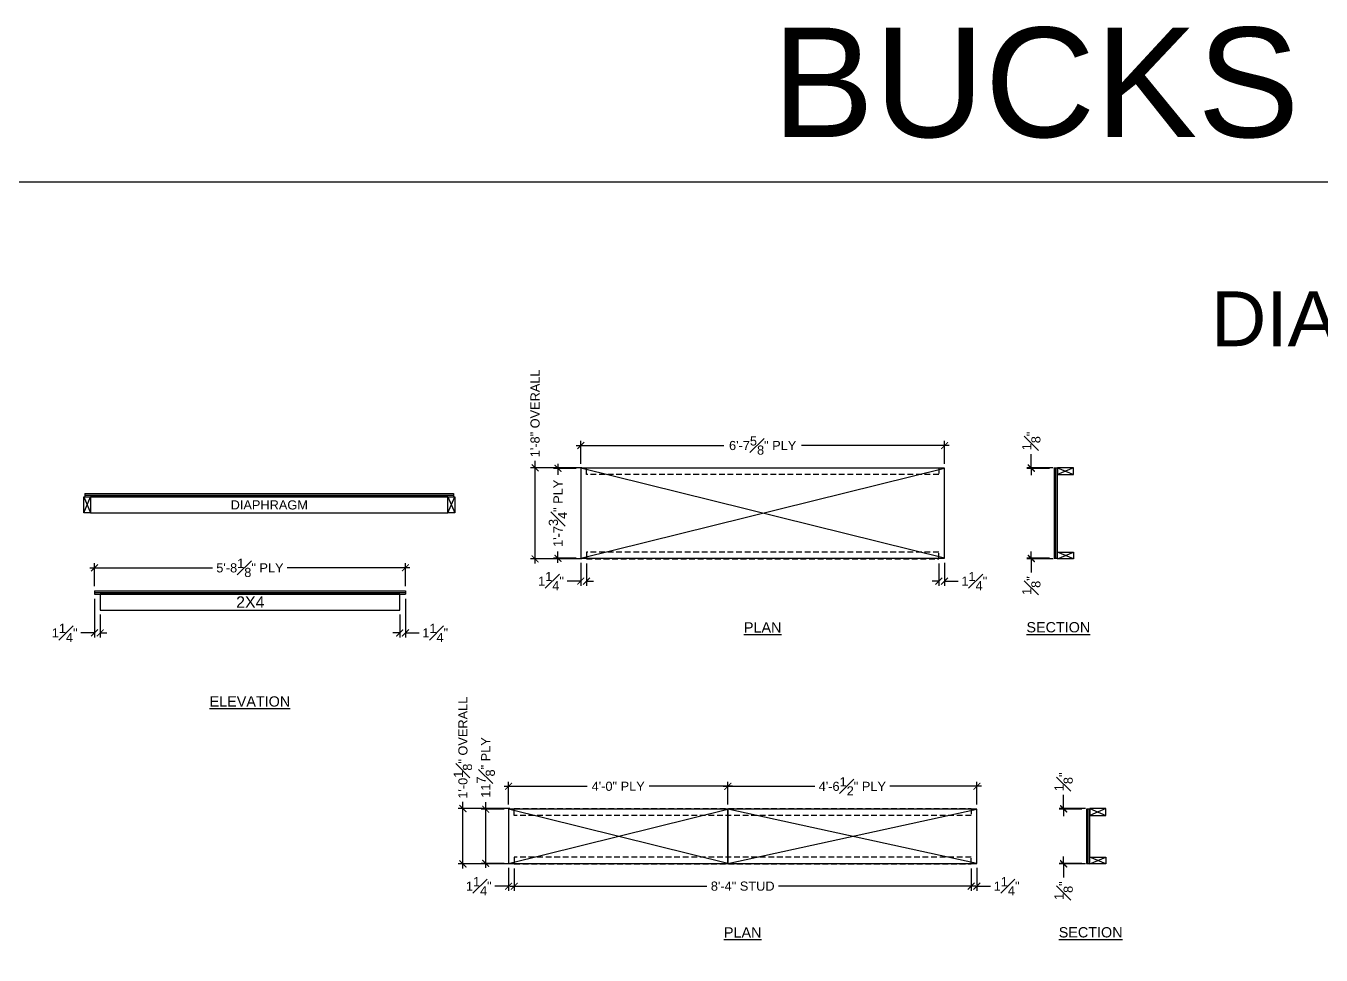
# Model space of a CAD drawing. Header units: inches. Extents: x 2832 to 8547, y -592 to 860.
# Drawn here: x 4662 to 4945.6, y 656.5 to 860 of the extents above; entities that cross this region are included whole.
import ezdxf
from ezdxf.enums import TextEntityAlignment as Align

# ---------------------------------------------------------------- set-up
doc = ezdxf.new("R2010")
doc.units = ezdxf.units.IN
doc.header["$LTSCALE"] = 5
doc.header["$MEASUREMENT"] = 0
doc.header["$PDMODE"] = 3
doc.header["$PDSIZE"] = 5
doc.linetypes.add('HIDDEN', pattern=[0.375, 0.25, -0.125])
for name, color, linetype in [('BlueHidden', 5, 'HIDDEN'), ('FMTEXTA', 4, 'Continuous'), ('FMTEXTG', 4, 'Continuous'), ('FORM', 5, 'Continuous'), ('FORMA', 5, 'Continuous'), ('PLYA', 4, 'Continuous')]:
    doc.layers.add(name, color=color, linetype=linetype)
doc.styles.add('S', font='arial.ttf', dxfattribs={"height": 2})
doc.styles.add('VBA_txt', font='arial.ttf', dxfattribs={"height": 2})
doc.styles.add('VBA_txt_narrow', font='ARIALN.TTF', dxfattribs={"height": 2})
doc.dimstyles.new('VBA_Dimstyle', dxfattribs={"dimtxt": 2, "dimasz": 1.5, "dimexe": 1, "dimexo": 1, "dimgap": 1, "dimtad": 0, "dimdec": 4, "dimrnd": 0.125, "dimzin": 3, "dimdsep": 46, "dimlunit": 4, "dimtxsty": 'VBA_txt', "dimblk": 'ARCHTICK', "dimcen": 0.09, "dimdle": 1, "dimclrd": 151, "dimclre": 150, "dimclrt": 150, "dimadec": 0, "dimazin": 0, "dimtfac": 1, "dimtdec": 4, "dimtofl": 0, "dimtmove": 0, "dimatfit": 3, "dimfxl": 1, "dimfrac": 1, "dimtolj": 1, "dimtzin": 0, "dimarcsym": 0})

# ---------------------------------------------------------------- blocks, each defined once
blk = doc.blocks.new('_ARCHTICK')
at = {"color": 0, "linetype": 'ByBlock', "ltscale": 0.25, "const_width": 0.15}
blk.add_lwpolyline([(-0.5, -0.5), (0.5, 0.5)], dxfattribs=at)
blk = doc.blocks.new('*D138')
at = {"layer": 'DEFPOINTS', "color": 0, "transparency": 16777216}
for p in [(0, 5), (0, 0), (68.08, 0)]:
    blk.add_point(p, dxfattribs=at)
at = {"layer": 'FMTEXTA', "color": 150, "linetype": 'ByBlock', "lineweight": -2, "transparency": 16777216}
for p, q in [((0, 1), (0, 6)), ((68.08, 1), (68.08, 6))]:
    blk.add_line(p, q, dxfattribs=at)
at = {"layer": 'FMTEXTA', "color": 151, "linetype": 'ByBlock', "lineweight": -2, "transparency": 16777216}
for p, q in [((-1, 5), (25.87, 5)), ((69.08, 5), (42.21, 5))]:
    blk.add_line(p, q, dxfattribs=at)
at = {"layer": 'FMTEXTA', "color": 151, "lineweight": -2, "transparency": 16777216, "xscale": 1.5, "yscale": 1.5, "zscale": 1.5, "rotation": 180}
blk.add_blockref('_ARCHTICK', (0, 5), dxfattribs=at)
at = {"layer": 'FMTEXTA', "color": 151, "lineweight": -2, "transparency": 16777216, "xscale": 1.5, "yscale": 1.5, "zscale": 1.5}
blk.add_blockref('_ARCHTICK', (68.08, 5), dxfattribs=at)
at = {"layer": 'FMTEXTA', "color": 150, "transparency": 16777216, "insert": (34.04, 5), "char_height": 2, "attachment_point": 5, "style": 'VBA_txt'}
blk.add_mtext('\\A1;5\'-8{\\H1x;\\S1#8;}" PLY', dxfattribs=at)
blk = doc.blocks.new('*D139')
at = {"layer": 'DEFPOINTS', "color": 0, "transparency": 16777216}
for p in [(0, -0.75), (1.25, -4.25), (0, -9.25)]:
    blk.add_point(p, dxfattribs=at)
at = {"layer": 'FMTEXTA', "color": 150, "linetype": 'ByBlock', "lineweight": -2, "transparency": 16777216}
for p, q in [((0, -1.75), (0, -10.25)), ((1.25, -5.25), (1.25, -10.25))]:
    blk.add_line(p, q, dxfattribs=at)
at = {"layer": 'FMTEXTA', "color": 151, "linetype": 'ByBlock', "lineweight": -2, "transparency": 16777216}
for p, q in [((0, -9.25), (-3, -9.25)), ((1.25, -9.25), (2.75, -9.25))]:
    blk.add_line(p, q, dxfattribs=at)
at = {"layer": 'FMTEXTA', "color": 151, "lineweight": -2, "transparency": 16777216, "xscale": 1.5, "yscale": 1.5, "zscale": 1.5}
blk.add_blockref('_ARCHTICK', (0, -9.25), dxfattribs=at)
at = {"layer": 'FMTEXTA', "color": 151, "lineweight": -2, "transparency": 16777216, "xscale": 1.5, "yscale": 1.5, "zscale": 1.5, "rotation": 180}
blk.add_blockref('_ARCHTICK', (1.25, -9.25), dxfattribs=at)
at = {"layer": 'FMTEXTA', "color": 150, "transparency": 16777216, "insert": (-6.52, -9.25), "char_height": 2, "attachment_point": 5, "style": 'VBA_txt'}
blk.add_mtext('\\A1;1{\\H1x;\\S1#4;}"', dxfattribs=at)
blk = doc.blocks.new('*D140')
at = {"layer": 'DEFPOINTS', "color": 0, "transparency": 16777216}
for p in [(68.08, -0.75), (66.83, -4.25), (68.08, -9.25)]:
    blk.add_point(p, dxfattribs=at)
at = {"layer": 'FMTEXTA', "color": 150, "linetype": 'ByBlock', "lineweight": -2, "transparency": 16777216}
for p, q in [((68.08, -1.75), (68.08, -10.25)), ((66.83, -5.25), (66.83, -10.25))]:
    blk.add_line(p, q, dxfattribs=at)
at = {"layer": 'FMTEXTA', "color": 151, "linetype": 'ByBlock', "lineweight": -2, "transparency": 16777216}
for p, q in [((66.83, -9.25), (65.33, -9.25)), ((68.08, -9.25), (71.08, -9.25))]:
    blk.add_line(p, q, dxfattribs=at)
at = {"layer": 'FMTEXTA', "color": 151, "lineweight": -2, "transparency": 16777216, "xscale": 1.5, "yscale": 1.5, "zscale": 1.5}
blk.add_blockref('_ARCHTICK', (66.83, -9.25), dxfattribs=at)
at = {"layer": 'FMTEXTA', "color": 151, "lineweight": -2, "transparency": 16777216, "xscale": 1.5, "yscale": 1.5, "zscale": 1.5, "rotation": 180}
blk.add_blockref('_ARCHTICK', (68.08, -9.25), dxfattribs=at)
at = {"layer": 'FMTEXTA', "color": 150, "transparency": 16777216, "insert": (74.6, -9.25), "char_height": 2, "attachment_point": 5, "style": 'VBA_txt'}
blk.add_mtext('\\A1;1{\\H1x;\\S1#4;}"', dxfattribs=at)
blk = doc.blocks.new('VBA_2X4')
at = {"color": 4, "ltscale": 0.25}
for p, q in [((0, 0), (3.5, 1.5)), ((3.5, 0), (0, 1.5))]:
    blk.add_line(p, q, dxfattribs=at)
at = {"color": 5}
blk.add_lwpolyline([(0, 1.5), (3.5, 1.5), (3.5, 0), (0, 0)], close=True, dxfattribs=at)
blk = doc.blocks.new('*U261')
at = {"layer": 'FORM'}
blk.add_lwpolyline([(1.5, 0), (79.72, 0), (79.72, 3.5), (1.5, 3.5)], close=True, dxfattribs=at)
at = {"layer": 'PLYA'}
for p, q in [((0.25, 4.25), (80.97, 4.25)), ((0.25, 4.25), (0.25, 3.5)), ((0.25, 3.87), (80.97, 3.87)), ((0.25, 3.5), (80.97, 3.5)), ((80.97, 4.25), (80.97, 3.5))]:
    blk.add_line(p, q, dxfattribs=at)
at = {"layer": 'FORM', "rotation": 270}
for p in [(0, 3.5), (79.72, 3.5)]:
    blk.add_blockref('VBA_2X4', p, dxfattribs=at)
at = {"layer": 'FMTEXTA', "linetype": 'ByBlock', "insert": (40.61, 2.75), "char_height": 2, "attachment_point": 2, "style": 'VBA_txt'}
blk.add_mtext_dynamic_manual_height_columns('DIAPHRAGM', width=29.4051, gutter_width=10, heights=[0], dxfattribs=at)
blk = doc.blocks.new('2x4')
at = {"color": 5}
for p, q in [((-3.5, 0), (-3.5, 1.5)), ((-3.5, 1.5), (0, 1.5)), ((0, 0), (-3.5, 0)), ((0, 1.5), (0, 0))]:
    blk.add_line(p, q, dxfattribs=at)
at = {"color": 4}
for p, q in [((0, 1.5), (-3.5, 0)), ((-3.5, 1.5), (0, 0))]:
    blk.add_line(p, q, dxfattribs=at)
at = {"style": 'S', "flags": 9}
for tag, p in [('ITEM', (-1.83, 0.46)), ('INV#', (-1.86, 1.58))]:
    blk.add_attdef(tag, text='', height=1, dxfattribs=at).set_placement(p, align=Align.MIDDLE)
blk = doc.blocks.new('*D429')
at = {"layer": 'DEFPOINTS', "color": 0, "transparency": 16777216}
for p in [(121.51, 11.99), (126.52, 11.87), (127.27, 11.99)]:
    blk.add_point(p, dxfattribs=at)
at = {"layer": 'FMTEXTA', "color": 151, "linetype": 'ByBlock', "lineweight": -2, "transparency": 16777216}
for p, q in [((121.51, 11.99), (121.51, 14.99)), ((121.51, 11.87), (121.51, 10.37))]:
    blk.add_line(p, q, dxfattribs=at)
at = {"layer": 'FMTEXTA', "color": 150, "linetype": 'ByBlock', "lineweight": -2, "transparency": 16777216}
for p, q in [((126.27, 11.99), (120.51, 11.99)), ((125.52, 11.87), (120.51, 11.87))]:
    blk.add_line(p, q, dxfattribs=at)
at = {"layer": 'FMTEXTA', "color": 151, "lineweight": -2, "transparency": 16777216, "xscale": 1.5, "yscale": 1.5, "zscale": 1.5}
for p, rotation in [((121.51, 11.99), 270), ((121.51, 11.87), 90)]:
    blk.add_blockref('_ARCHTICK', p, dxfattribs=dict(at, rotation=rotation))
at = {"layer": 'FMTEXTA', "color": 150, "transparency": 16777216, "insert": (121.51, 17.85), "char_height": 2, "attachment_point": 5, "rotation": 90, "style": 'VBA_txt'}
blk.add_mtext('\\A1;{\\H1x;\\S1#8;}"', dxfattribs=at)
blk = doc.blocks.new('*D423')
at = {"layer": 'DEFPOINTS', "color": 0, "transparency": 16777216}
for p in [(121.51, -0.13), (126.52, 0), (127.27, -0.13)]:
    blk.add_point(p, dxfattribs=at)
at = {"layer": 'FMTEXTA', "color": 151, "linetype": 'ByBlock', "lineweight": -2, "transparency": 16777216}
for p, q in [((121.51, 0), (121.51, 1.5)), ((121.51, -0.13), (121.51, -3.13))]:
    blk.add_line(p, q, dxfattribs=at)
at = {"layer": 'FMTEXTA', "color": 150, "linetype": 'ByBlock', "lineweight": -2, "transparency": 16777216}
for p, q in [((125.52, 0), (120.51, 0)), ((126.27, -0.13), (120.51, -0.13))]:
    blk.add_line(p, q, dxfattribs=at)
at = {"layer": 'FMTEXTA', "color": 151, "lineweight": -2, "transparency": 16777216, "xscale": 1.5, "yscale": 1.5, "zscale": 1.5}
for p, rotation in [((121.51, 0), 270), ((121.51, -0.13), 90)]:
    blk.add_blockref('_ARCHTICK', p, dxfattribs=dict(at, rotation=rotation))
at = {"layer": 'FMTEXTA', "color": 150, "transparency": 16777216, "insert": (121.51, -5.98), "char_height": 2, "attachment_point": 5, "rotation": 90, "style": 'VBA_txt'}
blk.add_mtext('\\A1;{\\H1x;\\S1#8;}"', dxfattribs=at)
blk = doc.blocks.new('*D424')
at = {"layer": 'DEFPOINTS', "color": 0, "transparency": 16777216}
for p in [(0, 0), (1.25, -0.13), (0, -5)]:
    blk.add_point(p, dxfattribs=at)
at = {"layer": 'FMTEXTA', "color": 150, "linetype": 'ByBlock', "lineweight": -2, "transparency": 16777216}
for p, q in [((0, -1), (0, -6)), ((1.25, -1.13), (1.25, -6))]:
    blk.add_line(p, q, dxfattribs=at)
at = {"layer": 'FMTEXTA', "color": 151, "linetype": 'ByBlock', "lineweight": -2, "transparency": 16777216}
for p, q in [((0, -5), (-3, -5)), ((1.25, -5), (2.75, -5))]:
    blk.add_line(p, q, dxfattribs=at)
at = {"layer": 'FMTEXTA', "color": 151, "lineweight": -2, "transparency": 16777216, "xscale": 1.5, "yscale": 1.5, "zscale": 1.5}
blk.add_blockref('_ARCHTICK', (0, -5), dxfattribs=at)
at = {"layer": 'FMTEXTA', "color": 151, "lineweight": -2, "transparency": 16777216, "xscale": 1.5, "yscale": 1.5, "zscale": 1.5, "rotation": 180}
blk.add_blockref('_ARCHTICK', (1.25, -5), dxfattribs=at)
at = {"layer": 'FMTEXTA', "color": 150, "transparency": 16777216, "insert": (-6.52, -5), "char_height": 2, "attachment_point": 5, "style": 'VBA_txt'}
blk.add_mtext('\\A1;1{\\H1x;\\S1#4;}"', dxfattribs=at)
blk = doc.blocks.new('*D425')
at = {"layer": 'DEFPOINTS', "color": 0, "transparency": 16777216}
for p in [(101.27, -0.13), (102.52, 0), (102.52, -5)]:
    blk.add_point(p, dxfattribs=at)
at = {"layer": 'FMTEXTA', "color": 150, "linetype": 'ByBlock', "lineweight": -2, "transparency": 16777216}
for p, q in [((101.27, -1.13), (101.27, -6)), ((102.52, -1), (102.52, -6))]:
    blk.add_line(p, q, dxfattribs=at)
at = {"layer": 'FMTEXTA', "color": 151, "linetype": 'ByBlock', "lineweight": -2, "transparency": 16777216}
for p, q in [((101.27, -5), (99.77, -5)), ((102.52, -5), (105.52, -5))]:
    blk.add_line(p, q, dxfattribs=at)
at = {"layer": 'FMTEXTA', "color": 151, "lineweight": -2, "transparency": 16777216, "xscale": 1.5, "yscale": 1.5, "zscale": 1.5}
blk.add_blockref('_ARCHTICK', (101.27, -5), dxfattribs=at)
at = {"layer": 'FMTEXTA', "color": 151, "lineweight": -2, "transparency": 16777216, "xscale": 1.5, "yscale": 1.5, "zscale": 1.5, "rotation": 180}
blk.add_blockref('_ARCHTICK', (102.52, -5), dxfattribs=at)
at = {"layer": 'FMTEXTA', "color": 150, "transparency": 16777216, "insert": (109.03, -5), "char_height": 2, "attachment_point": 5, "style": 'VBA_txt'}
blk.add_mtext('\\A1;1{\\H1x;\\S1#4;}"', dxfattribs=at)
blk = doc.blocks.new('*D430')
at = {"layer": 'DEFPOINTS', "color": 0, "transparency": 16777216}
for p in [(1.25, -0.13), (101.27, -0.13), (101.27, -5)]:
    blk.add_point(p, dxfattribs=at)
at = {"layer": 'FMTEXTG', "color": 150, "linetype": 'ByBlock', "lineweight": -2, "transparency": 16777216}
for p, q in [((1.25, -1.13), (1.25, -6)), ((101.27, -1.13), (101.27, -6))]:
    blk.add_line(p, q, dxfattribs=at)
at = {"layer": 'FMTEXTG', "color": 151, "linetype": 'ByBlock', "lineweight": -2, "transparency": 16777216}
for p, q in [((0.25, -5), (43.42, -5)), ((102.27, -5), (59.1, -5))]:
    blk.add_line(p, q, dxfattribs=at)
at = {"layer": 'FMTEXTG', "color": 151, "lineweight": -2, "transparency": 16777216, "xscale": 1.5, "yscale": 1.5, "zscale": 1.5, "rotation": 180}
blk.add_blockref('_ARCHTICK', (1.25, -5), dxfattribs=at)
at = {"layer": 'FMTEXTG', "color": 151, "lineweight": -2, "transparency": 16777216, "xscale": 1.5, "yscale": 1.5, "zscale": 1.5}
blk.add_blockref('_ARCHTICK', (101.27, -5), dxfattribs=at)
at = {"layer": 'FMTEXTG', "color": 150, "transparency": 16777216, "insert": (51.26, -5), "char_height": 2, "attachment_point": 5, "style": 'VBA_txt'}
blk.add_mtext('\\A1;8\'-4" STUD', dxfattribs=at)
blk = doc.blocks.new('*D426')
at = {"layer": 'DEFPOINTS', "color": 0, "transparency": 16777216}
for p in [(48, 16.87), (0, 11.87), (48, 11.87)]:
    blk.add_point(p, dxfattribs=at)
at = {"layer": 'FMTEXTG', "color": 150, "linetype": 'ByBlock', "lineweight": -2, "transparency": 16777216}
for p, q in [((0, 12.87), (0, 17.87)), ((48, 12.87), (48, 17.87))]:
    blk.add_line(p, q, dxfattribs=at)
at = {"layer": 'FMTEXTG', "color": 151, "linetype": 'ByBlock', "lineweight": -2, "transparency": 16777216}
for p, q in [((-1, 16.87), (17.22, 16.87)), ((49, 16.87), (30.78, 16.87))]:
    blk.add_line(p, q, dxfattribs=at)
at = {"layer": 'FMTEXTG', "color": 151, "lineweight": -2, "transparency": 16777216, "xscale": 1.5, "yscale": 1.5, "zscale": 1.5, "rotation": 180}
blk.add_blockref('_ARCHTICK', (0, 16.87), dxfattribs=at)
at = {"layer": 'FMTEXTG', "color": 151, "lineweight": -2, "transparency": 16777216, "xscale": 1.5, "yscale": 1.5, "zscale": 1.5}
blk.add_blockref('_ARCHTICK', (48, 16.87), dxfattribs=at)
at = {"layer": 'FMTEXTG', "color": 150, "transparency": 16777216, "insert": (24, 16.87), "char_height": 2, "attachment_point": 5, "style": 'VBA_txt'}
blk.add_mtext('\\A1;4\'-0" PLY', dxfattribs=at)
blk = doc.blocks.new('*D427')
at = {"layer": 'DEFPOINTS', "color": 0, "transparency": 16777216}
for p in [(-5, 11.87), (0, 11.87), (0, 0)]:
    blk.add_point(p, dxfattribs=at)
at = {"layer": 'FMTEXTG', "color": 150, "linetype": 'ByBlock', "lineweight": -2, "transparency": 16777216}
for p, q in [((-1, 11.87), (-6, 11.87)), ((-1, 0), (-6, 0))]:
    blk.add_line(p, q, dxfattribs=at)
at = {"layer": 'FMTEXTG', "color": 151, "linetype": 'ByBlock', "lineweight": -2, "transparency": 16777216}
for p, q in [((-5, 11.87), (-5, 13.37)), ((-5, -1), (-5, 11.87))]:
    blk.add_line(p, q, dxfattribs=at)
at = {"layer": 'FMTEXTG', "color": 151, "lineweight": -2, "transparency": 16777216, "xscale": 1.5, "yscale": 1.5, "zscale": 1.5}
for p, rotation in [((-5, 11.87), 90), ((-5, 0), 270)]:
    blk.add_blockref('_ARCHTICK', p, dxfattribs=dict(at, rotation=rotation))
at = {"layer": 'FMTEXTG', "color": 150, "transparency": 16777216, "insert": (-5, 20.99), "char_height": 2, "attachment_point": 5, "rotation": 90, "style": 'VBA_txt'}
blk.add_mtext('\\A1;11{\\H1x;\\S7#8;}" PLY', dxfattribs=at)
blk = doc.blocks.new('*D428')
at = {"layer": 'DEFPOINTS', "color": 0, "transparency": 16777216}
for p in [(102.52, 16.87), (48, 11.87), (102.52, 11.87)]:
    blk.add_point(p, dxfattribs=at)
at = {"layer": 'FMTEXTG', "color": 150, "linetype": 'ByBlock', "lineweight": -2, "transparency": 16777216}
for p, q in [((48, 12.87), (48, 17.87)), ((102.52, 12.87), (102.52, 17.87))]:
    blk.add_line(p, q, dxfattribs=at)
at = {"layer": 'FMTEXTG', "color": 151, "linetype": 'ByBlock', "lineweight": -2, "transparency": 16777216}
for p, q in [((47, 16.87), (67.05, 16.87)), ((103.52, 16.87), (83.47, 16.87))]:
    blk.add_line(p, q, dxfattribs=at)
at = {"layer": 'FMTEXTG', "color": 151, "lineweight": -2, "transparency": 16777216, "xscale": 1.5, "yscale": 1.5, "zscale": 1.5, "rotation": 180}
blk.add_blockref('_ARCHTICK', (48, 16.87), dxfattribs=at)
at = {"layer": 'FMTEXTG', "color": 151, "lineweight": -2, "transparency": 16777216, "xscale": 1.5, "yscale": 1.5, "zscale": 1.5}
blk.add_blockref('_ARCHTICK', (102.52, 16.87), dxfattribs=at)
at = {"layer": 'FMTEXTG', "color": 150, "transparency": 16777216, "insert": (75.26, 16.87), "char_height": 2, "attachment_point": 5, "style": 'VBA_txt'}
blk.add_mtext('\\A1;4\'-6{\\H1x;\\S1#2;}" PLY', dxfattribs=at)
blk = doc.blocks.new('*D431')
at = {"layer": 'DEFPOINTS', "color": 0, "linetype": 'ByBlock', "transparency": 16777216}
for p in [(-10, 11.99), (1.25, 11.99), (1.25, -0.13)]:
    blk.add_point(p, dxfattribs=at)
at = {"layer": 'FMTEXTG', "color": 150, "linetype": 'ByBlock', "lineweight": -2, "transparency": 16777216}
for p, q in [((0.25, 11.99), (-11, 11.99)), ((0.25, -0.13), (-11, -0.13))]:
    blk.add_line(p, q, dxfattribs=at)
at = {"layer": 'FMTEXTG', "color": 151, "linetype": 'ByBlock', "lineweight": -2, "transparency": 16777216}
for p, q in [((-10, 11.99), (-10, 13.49)), ((-10, -1.13), (-10, 11.99))]:
    blk.add_line(p, q, dxfattribs=at)
at = {"layer": 'FMTEXTG', "color": 151, "linetype": 'ByBlock', "lineweight": -2, "transparency": 16777216, "xscale": 1.5, "yscale": 1.5, "zscale": 1.5}
for p, rotation in [((-10, 11.99), 90), ((-10, -0.13), 270)]:
    blk.add_blockref('_ARCHTICK', p, dxfattribs=dict(at, rotation=rotation))
at = {"layer": 'FMTEXTG', "color": 150, "linetype": 'ByBlock', "transparency": 16777216, "insert": (-10, 25.33), "char_height": 2, "attachment_point": 5, "rotation": 90, "style": 'VBA_txt'}
blk.add_mtext('\\A1;1\'-0{\\H1x;\\S1#8;}" OVERALL', dxfattribs=at)
blk = doc.blocks.new('*D414')
at = {"layer": 'DEFPOINTS', "color": 0, "transparency": 16777216}
for p in [(98.63, 19.83), (103.64, 19.7), (104.39, 19.83)]:
    blk.add_point(p, dxfattribs=at)
at = {"layer": 'FMTEXTA', "color": 151, "linetype": 'ByBlock', "lineweight": -2, "transparency": 16777216}
for p, q in [((98.63, 19.83), (98.63, 22.83)), ((98.63, 19.7), (98.63, 18.2))]:
    blk.add_line(p, q, dxfattribs=at)
at = {"layer": 'FMTEXTA', "color": 150, "linetype": 'ByBlock', "lineweight": -2, "transparency": 16777216}
for p, q in [((103.39, 19.83), (97.63, 19.83)), ((102.64, 19.7), (97.63, 19.7))]:
    blk.add_line(p, q, dxfattribs=at)
at = {"layer": 'FMTEXTA', "color": 151, "lineweight": -2, "transparency": 16777216, "xscale": 1.5, "yscale": 1.5, "zscale": 1.5}
for p, rotation in [((98.63, 19.83), 270), ((98.63, 19.7), 90)]:
    blk.add_blockref('_ARCHTICK', p, dxfattribs=dict(at, rotation=rotation))
at = {"layer": 'FMTEXTA', "color": 150, "transparency": 16777216, "insert": (98.63, 25.69), "char_height": 2, "attachment_point": 5, "rotation": 90, "style": 'VBA_txt'}
blk.add_mtext('\\A1;{\\H1x;\\S1#8;}"', dxfattribs=at)
blk = doc.blocks.new('*D409')
at = {"layer": 'DEFPOINTS', "color": 0, "transparency": 16777216}
for p in [(103.64, 0), (98.63, -0.12), (104.39, -0.12)]:
    blk.add_point(p, dxfattribs=at)
at = {"layer": 'FMTEXTA', "color": 150, "linetype": 'ByBlock', "lineweight": -2, "transparency": 16777216}
for p, q in [((102.64, 0), (97.63, 0)), ((103.39, -0.12), (97.63, -0.12))]:
    blk.add_line(p, q, dxfattribs=at)
at = {"layer": 'FMTEXTA', "color": 151, "linetype": 'ByBlock', "lineweight": -2, "transparency": 16777216}
for p, q in [((98.63, 0), (98.63, 1.5)), ((98.63, -0.12), (98.63, -3.12))]:
    blk.add_line(p, q, dxfattribs=at)
at = {"layer": 'FMTEXTA', "color": 151, "lineweight": -2, "transparency": 16777216, "xscale": 1.5, "yscale": 1.5, "zscale": 1.5}
for p, rotation in [((98.63, 0), 270), ((98.63, -0.12), 90)]:
    blk.add_blockref('_ARCHTICK', p, dxfattribs=dict(at, rotation=rotation))
at = {"layer": 'FMTEXTA', "color": 150, "transparency": 16777216, "insert": (98.63, -5.98), "char_height": 2, "attachment_point": 5, "rotation": 90, "style": 'VBA_txt'}
blk.add_mtext('\\A1;{\\H1x;\\S1#8;}"', dxfattribs=at)
blk = doc.blocks.new('*D410')
at = {"layer": 'DEFPOINTS', "color": 0, "transparency": 16777216}
for p in [(0, 0), (1.25, -0.13), (0, -5)]:
    blk.add_point(p, dxfattribs=at)
at = {"layer": 'FMTEXTA', "color": 150, "linetype": 'ByBlock', "lineweight": -2, "transparency": 16777216}
for p, q in [((0, -1), (0, -6)), ((1.25, -1.13), (1.25, -6))]:
    blk.add_line(p, q, dxfattribs=at)
at = {"layer": 'FMTEXTA', "color": 151, "linetype": 'ByBlock', "lineweight": -2, "transparency": 16777216}
for p, q in [((0, -5), (-3, -5)), ((1.25, -5), (2.75, -5))]:
    blk.add_line(p, q, dxfattribs=at)
at = {"layer": 'FMTEXTA', "color": 151, "lineweight": -2, "transparency": 16777216, "xscale": 1.5, "yscale": 1.5, "zscale": 1.5}
blk.add_blockref('_ARCHTICK', (0, -5), dxfattribs=at)
at = {"layer": 'FMTEXTA', "color": 151, "lineweight": -2, "transparency": 16777216, "xscale": 1.5, "yscale": 1.5, "zscale": 1.5, "rotation": 180}
blk.add_blockref('_ARCHTICK', (1.25, -5), dxfattribs=at)
at = {"layer": 'FMTEXTA', "color": 150, "transparency": 16777216, "insert": (-6.52, -5), "char_height": 2, "attachment_point": 5, "style": 'VBA_txt'}
blk.add_mtext('\\A1;1{\\H1x;\\S1#4;}"', dxfattribs=at)
blk = doc.blocks.new('*D411')
at = {"layer": 'DEFPOINTS', "color": 0, "transparency": 16777216}
for p in [(79.64, 0), (78.39, -0.12), (79.64, -5)]:
    blk.add_point(p, dxfattribs=at)
at = {"layer": 'FMTEXTA', "color": 150, "linetype": 'ByBlock', "lineweight": -2, "transparency": 16777216}
for p, q in [((78.39, -1.12), (78.39, -6)), ((79.64, -1), (79.64, -6))]:
    blk.add_line(p, q, dxfattribs=at)
at = {"layer": 'FMTEXTA', "color": 151, "linetype": 'ByBlock', "lineweight": -2, "transparency": 16777216}
for p, q in [((78.39, -5), (76.89, -5)), ((79.64, -5), (82.64, -5))]:
    blk.add_line(p, q, dxfattribs=at)
at = {"layer": 'FMTEXTA', "color": 151, "lineweight": -2, "transparency": 16777216, "xscale": 1.5, "yscale": 1.5, "zscale": 1.5}
blk.add_blockref('_ARCHTICK', (78.39, -5), dxfattribs=at)
at = {"layer": 'FMTEXTA', "color": 151, "lineweight": -2, "transparency": 16777216, "xscale": 1.5, "yscale": 1.5, "zscale": 1.5, "rotation": 180}
blk.add_blockref('_ARCHTICK', (79.64, -5), dxfattribs=at)
at = {"layer": 'FMTEXTA', "color": 150, "transparency": 16777216, "insert": (86.15, -5), "char_height": 2, "attachment_point": 5, "style": 'VBA_txt'}
blk.add_mtext('\\A1;1{\\H1x;\\S1#4;}"', dxfattribs=at)
blk = doc.blocks.new('*D412')
at = {"layer": 'DEFPOINTS', "color": 0, "transparency": 16777216}
for p in [(79.64, 24.7), (0, 19.7), (79.64, 19.7)]:
    blk.add_point(p, dxfattribs=at)
at = {"layer": 'FMTEXTG', "color": 150, "linetype": 'ByBlock', "lineweight": -2, "transparency": 16777216}
for p, q in [((0, 20.7), (0, 25.7)), ((79.64, 20.7), (79.64, 25.7))]:
    blk.add_line(p, q, dxfattribs=at)
at = {"layer": 'FMTEXTG', "color": 151, "linetype": 'ByBlock', "lineweight": -2, "transparency": 16777216}
for p, q in [((-1, 24.7), (31.35, 24.7)), ((80.64, 24.7), (48.29, 24.7))]:
    blk.add_line(p, q, dxfattribs=at)
at = {"layer": 'FMTEXTG', "color": 151, "lineweight": -2, "transparency": 16777216, "xscale": 1.5, "yscale": 1.5, "zscale": 1.5, "rotation": 180}
blk.add_blockref('_ARCHTICK', (0, 24.7), dxfattribs=at)
at = {"layer": 'FMTEXTG', "color": 151, "lineweight": -2, "transparency": 16777216, "xscale": 1.5, "yscale": 1.5, "zscale": 1.5}
blk.add_blockref('_ARCHTICK', (79.64, 24.7), dxfattribs=at)
at = {"layer": 'FMTEXTG', "color": 150, "transparency": 16777216, "insert": (39.82, 24.7), "char_height": 2, "attachment_point": 5, "style": 'VBA_txt'}
blk.add_mtext('\\A1;6\'-7{\\H1x;\\S5#8;}" PLY', dxfattribs=at)
blk = doc.blocks.new('*D413')
at = {"layer": 'DEFPOINTS', "color": 0, "transparency": 16777216}
for p in [(-5, 19.7), (0, 19.7), (0, 0)]:
    blk.add_point(p, dxfattribs=at)
at = {"layer": 'FMTEXTG', "color": 151, "linetype": 'ByBlock', "lineweight": -2, "transparency": 16777216}
for p, q in [((-5, 20.7), (-5, 18.25)), ((-5, -1), (-5, 1.46))]:
    blk.add_line(p, q, dxfattribs=at)
at = {"layer": 'FMTEXTG', "color": 150, "linetype": 'ByBlock', "lineweight": -2, "transparency": 16777216}
for p, q in [((-1, 19.7), (-6, 19.7)), ((-1, 0), (-6, 0))]:
    blk.add_line(p, q, dxfattribs=at)
at = {"layer": 'FMTEXTG', "color": 151, "lineweight": -2, "transparency": 16777216, "xscale": 1.5, "yscale": 1.5, "zscale": 1.5}
for p, rotation in [((-5, 19.7), 90), ((-5, 0), 270)]:
    blk.add_blockref('_ARCHTICK', p, dxfattribs=dict(at, rotation=rotation))
at = {"layer": 'FMTEXTG', "color": 150, "transparency": 16777216, "insert": (-5, 9.85), "char_height": 2, "attachment_point": 5, "rotation": 90, "style": 'VBA_txt'}
blk.add_mtext('\\A1;1\'-7{\\H1x;\\S3#4;}" PLY', dxfattribs=at)
blk = doc.blocks.new('*D415')
at = {"layer": 'DEFPOINTS', "color": 0, "linetype": 'ByBlock', "transparency": 16777216}
for p in [(-10, 19.83), (1.25, 19.83), (1.25, -0.13)]:
    blk.add_point(p, dxfattribs=at)
at = {"layer": 'FMTEXTG', "color": 151, "linetype": 'ByBlock', "lineweight": -2, "transparency": 16777216}
for p, q in [((-10, 19.83), (-10, 21.33)), ((-10, -1.13), (-10, 19.83))]:
    blk.add_line(p, q, dxfattribs=at)
at = {"layer": 'FMTEXTG', "color": 150, "linetype": 'ByBlock', "lineweight": -2, "transparency": 16777216}
for p, q in [((0.25, 19.83), (-11, 19.83)), ((0.25, -0.13), (-11, -0.13))]:
    blk.add_line(p, q, dxfattribs=at)
at = {"layer": 'FMTEXTG', "color": 151, "linetype": 'ByBlock', "lineweight": -2, "transparency": 16777216, "xscale": 1.5, "yscale": 1.5, "zscale": 1.5}
for p, rotation in [((-10, 19.83), 90), ((-10, -0.13), 270)]:
    blk.add_blockref('_ARCHTICK', p, dxfattribs=dict(at, rotation=rotation))
at = {"layer": 'FMTEXTG', "color": 150, "linetype": 'ByBlock', "transparency": 16777216, "insert": (-10, 31.74), "char_height": 2, "attachment_point": 5, "rotation": 90, "style": 'VBA_txt'}
blk.add_mtext('\\A1;1\'-8" OVERALL', dxfattribs=at)
blk = doc.blocks.new('*U137')
at = {"layer": 'FORM'}
blk.add_lwpolyline([(1.25, -4.25), (66.82971, -4.25), (66.82971, -0.75), (1.25, -0.75)], close=True, dxfattribs=at)
at = {"layer": 'PLYA'}
for p, q in [((0, 0), (68.07971, 0)), ((0, 0), (0, -0.75)), ((68.07971, 0), (68.07971, -0.75)), ((0, -0.375), (68.07971, -0.375)), ((0, -0.75), (68.07971, -0.75))]:
    blk.add_line(p, q, dxfattribs=at)
at = {"layer": 'FMTEXTA', "color": 9, "insert": (31.0201, -1.25), "char_height": 2, "attachment_point": 1, "style": 'VBA_txt_narrow'}
blk.add_mtext_dynamic_manual_height_columns('\\A1;{\\fArial|b0|i0|c0|p34;\\H1.25x;\\C150;2X4}', width=7.1152168, gutter_width=10, heights=[0], dxfattribs=at)
at = {"layer": 'FMTEXTA', "color": 5, "insert": (34.03985, -24.27532), "char_height": 2.25, "attachment_point": 5, "style": 'VBA_txt'}
blk.add_mtext('{\\L\\C256;ELEVATION}', dxfattribs=at)
at = {"layer": 'FMTEXTA'}
dim = blk.add_linear_dim(base=(0, 5), p1=(68.07971, 0), p2=(0, 0), text='<> PLY', dimstyle='VBA_Dimstyle', dxfattribs=at)
dim.commit()
dim.dimension.update_dxf_attribs({"geometry": '*D138', "text_midpoint": (34.03985, 5)})
for base, p1, p2, picture, middle in [((0, -9.25), (1.25, -4.25), (0, -0.75), '*D139', (-6.51546, -9.25)), ((68.07971, -9.25), (66.82971, -4.25), (68.07971, -0.75), '*D140', (74.59517, -9.25))]:
    dim = blk.add_linear_dim(base=base, p1=p1, p2=p2, dimstyle='VBA_Dimstyle', dxfattribs=at)
    dim.commit()
    dim.dimension.update_dxf_attribs({"geometry": picture, "text_midpoint": middle})
blk = doc.blocks.new('*U422')
at = {"layer": 'FORMA', "linetype": 'HIDDEN'}
for points in [[(1.25, 11.99456), (101.26546, 11.99456), (101.26546, 10.49456), (1.25, 10.49456)], [(1.25, -0.125), (101.26546, -0.125), (101.26546, 1.375), (1.25, 1.375)]]:
    blk.add_lwpolyline(points, close=True, dxfattribs=at)
at = {"layer": 'PLYA', "color": 9}
for p, q in [((0, 0), (48, 11.86956)), ((48, 0), (0, 11.86956)), ((48, 0), (102.51546, 11.86956)), ((102.51546, 0), (48, 11.86956))]:
    blk.add_line(p, q, dxfattribs=at)
at = {"layer": 'PLYA'}
blk.add_line((126.89046, 0), (126.89046, 11.86956), dxfattribs=at)
for points in [[(0, 0), (48, 0), (48, 11.86956), (0, 11.86956)], [(48, 0), (102.51546, 0), (102.51546, 11.86956), (48, 11.86956)], [(127.26546, 11.86956), (126.51546, 11.86956), (126.51546, 0), (127.26546, 0)]]:
    blk.add_lwpolyline(points, close=True, dxfattribs=at)
at = {"layer": 'FORM', "xscale": -1}
blk.add_blockref('2x4', (127.26546, 10.49456), dxfattribs=at)
at = {"layer": 'FORM', "rotation": 180}
blk.add_blockref('2x4', (127.26546, 1.375), dxfattribs=at)
at = {"layer": 'FMTEXTA', "color": 5, "char_height": 2.25, "attachment_point": 5, "style": 'VBA_txt'}
for s, insert in [('{\\L\\C256;PLAN}', (51.25773, -15.13487)), ('{\\L\\C256;SECTION}', (127.43088, -15.11491))]:
    blk.add_mtext(s, dxfattribs=dict(at, insert=insert))
at = {"layer": 'FMTEXTA'}
for base, p1, p2, angle, picture, middle in [((121.5078, 11.99456), (126.51546, 11.86956), (127.26546, 11.99456), 90, '*D429', (121.5078, 17.85245)), ((121.5078, -0.125), (126.51546, 0), (127.26546, -0.125), 270, '*D423', (121.5078, -5.98289))]:
    dim = blk.add_linear_dim(base=base, p1=p1, p2=p2, angle=angle, dimstyle='VBA_Dimstyle', dxfattribs=at)
    dim.commit()
    dim.dimension.update_dxf_attribs({"geometry": picture, "text_midpoint": middle})
for base, p1, p2, picture, middle in [((0, -5), (1.25, -0.125), (0, 0), '*D424', (-6.51546, -5)), ((102.51546, -5), (101.26546, -0.125), (102.51546, 0), '*D425', (109.03092, -5))]:
    dim = blk.add_linear_dim(base=base, p1=p1, p2=p2, dimstyle='VBA_Dimstyle', dxfattribs=at)
    dim.commit()
    dim.dimension.update_dxf_attribs({"geometry": picture, "text_midpoint": middle})
at = {"layer": 'FMTEXTG', "linetype": 'ByBlock'}
dim = blk.add_linear_dim(base=(-10, 11.99456), p1=(1.25, -0.125), p2=(1.25, 11.99456), angle=90, text='<> OVERALL', dimstyle='VBA_Dimstyle', dxfattribs=at)
dim.commit()
dim.dimension.update_dxf_attribs({"geometry": '*D431', "text_midpoint": (-10, 25.33472)})
at = {"layer": 'FMTEXTG'}
dim = blk.add_linear_dim(base=(-5, 11.86956), p1=(0, 0), p2=(0, 11.86956), angle=90, text='<> PLY', dimstyle='VBA_Dimstyle', dxfattribs=at)
dim.commit()
dim.dimension.update_dxf_attribs({"geometry": '*D427', "text_midpoint": (-5, 20.99144)})
for base, p1, p2, text, picture, middle in [((48, 16.86956), (0, 11.86956), (48, 11.86956), '<> PLY', '*D426', (24, 16.86956)), ((102.51546, 16.86956), (48, 11.86956), (102.51546, 11.86956), '<> PLY', '*D428', (75.25773, 16.86956)), ((101.26546, -5), (1.25, -0.125), (101.26546, -0.125), '<> STUD', '*D430', (51.25773, -5))]:
    dim = blk.add_linear_dim(base=base, p1=p1, p2=p2, text=text, dimstyle='VBA_Dimstyle', dxfattribs=at)
    dim.commit()
    dim.dimension.update_dxf_attribs({"geometry": picture, "text_midpoint": middle})
blk = doc.blocks.new('*U408')
at = {"layer": 'FORMA', "linetype": 'HIDDEN'}
for points in [[(1.25, 19.8289), (78.38766, 19.8289), (78.38766, 18.3289), (1.25, 18.3289)], [(1.25, -0.125), (78.38766, -0.125), (78.38766, 1.375), (1.25, 1.375)]]:
    blk.add_lwpolyline(points, close=True, dxfattribs=at)
at = {"layer": 'PLYA', "color": 9}
for p, q in [((0, 0), (79.63766, 19.7039)), ((79.63766, 0), (0, 19.7039))]:
    blk.add_line(p, q, dxfattribs=at)
at = {"layer": 'PLYA'}
blk.add_line((104.01266, 0), (104.01266, 19.7039), dxfattribs=at)
for points in [[(0, 0), (79.63766, 0), (79.63766, 19.7039), (0, 19.7039)], [(104.38766, 19.7039), (103.63766, 19.7039), (103.63766, 0), (104.38766, 0)]]:
    blk.add_lwpolyline(points, close=True, dxfattribs=at)
at = {"layer": 'FORM', "xscale": -1}
blk.add_blockref('2x4', (104.38766, 18.3289), dxfattribs=at)
at = {"layer": 'FORM', "rotation": 180}
blk.add_blockref('2x4', (104.38766, 1.375), dxfattribs=at)
at = {"layer": 'FMTEXTA', "color": 5, "char_height": 2.25, "attachment_point": 5, "style": 'VBA_txt'}
for s, insert in [('{\\L\\C256;PLAN}', (39.81883, -15.13487)), ('{\\L\\C256;SECTION}', (104.55307, -15.11491))]:
    blk.add_mtext(s, dxfattribs=dict(at, insert=insert))
at = {"layer": 'FMTEXTA'}
for base, p1, p2, angle, picture, middle in [((98.63, 19.8289), (103.63766, 19.7039), (104.38766, 19.8289), 90, '*D414', (98.63, 25.68679)), ((98.63, -0.125), (103.63766, 0), (104.38766, -0.125), 270, '*D409', (98.63, -5.98289))]:
    dim = blk.add_linear_dim(base=base, p1=p1, p2=p2, angle=angle, dimstyle='VBA_Dimstyle', dxfattribs=at)
    dim.commit()
    dim.dimension.update_dxf_attribs({"geometry": picture, "text_midpoint": middle})
for base, p1, p2, picture, middle in [((79.63766, -5), (78.38766, -0.125), (79.63766, 0), '*D411', (86.15312, -5)), ((0, -5), (1.25, -0.125), (0, 0), '*D410', (-6.51546, -5))]:
    dim = blk.add_linear_dim(base=base, p1=p1, p2=p2, dimstyle='VBA_Dimstyle', dxfattribs=at)
    dim.commit()
    dim.dimension.update_dxf_attribs({"geometry": picture, "text_midpoint": middle})
at = {"layer": 'FMTEXTG', "linetype": 'ByBlock'}
dim = blk.add_linear_dim(base=(-10, 19.8289), p1=(1.25, -0.125), p2=(1.25, 19.8289), angle=90, text='<> OVERALL', dimstyle='VBA_Dimstyle', dxfattribs=at)
dim.commit()
dim.dimension.update_dxf_attribs({"geometry": '*D415', "text_midpoint": (-10, 31.74158)})
at = {"layer": 'FMTEXTG'}
dim = blk.add_linear_dim(base=(79.63766, 24.7039), p1=(0, 19.7039), p2=(79.63766, 19.7039), text='<> PLY', dimstyle='VBA_Dimstyle', dxfattribs=at)
dim.commit()
dim.dimension.update_dxf_attribs({"geometry": '*D412', "text_midpoint": (39.81883, 24.7039)})
dim = blk.add_linear_dim(base=(-5, 19.7039), p1=(0, 0), p2=(0, 19.7039), angle=90, text='<> PLY', dimstyle='VBA_Dimstyle', dxfattribs=at)
dim.commit()
dim.dimension.update_dxf_attribs({"geometry": '*D413', "text_midpoint": (-5, 9.85195)})

msp = doc.modelspace()

# ---------------------------------------------------------------- linework, layer by layer
at = {"linetype": 'ByBlock'}
msp.add_lwpolyline([(4105.9341, 825.85348), (5671.14658, 825.85348), (5671.14658, 348.30781), (4105.9341, 348.30781)], close=True, dxfattribs=at)

# ---------------------------------------------------------------- block references
at = {"layer": 'FORM'}
for name, p in [('*U408', (4783.49682, 743.37715)), ('*U261', (4674.68714, 753.31989)), ('*U137', (4677.02065, 736.28331)), ('*U422', (4767.68574, 676.56536))]:
    msp.add_blockref(name, p, dxfattribs=at)

# ---------------------------------------------------------------- texts
at = {"layer": 'BlueHidden', "linetype": 'ByBlock', "attachment_point": 1, "style": 'VBA_txt'}
for s, insert, char_height in [('{\\C2;BUCKS}', (4825.34495, 859.61933), 24), ('{\\C2;DIAPHRAGMS}', (4921.47311, 801.83213), 12)]:
    msp.add_mtext_dynamic_manual_height_columns(s, width=120.3082356, gutter_width=10, heights=[0], dxfattribs=dict(at, insert=insert, char_height=char_height))

doc.saveas('drawing.dxf')
